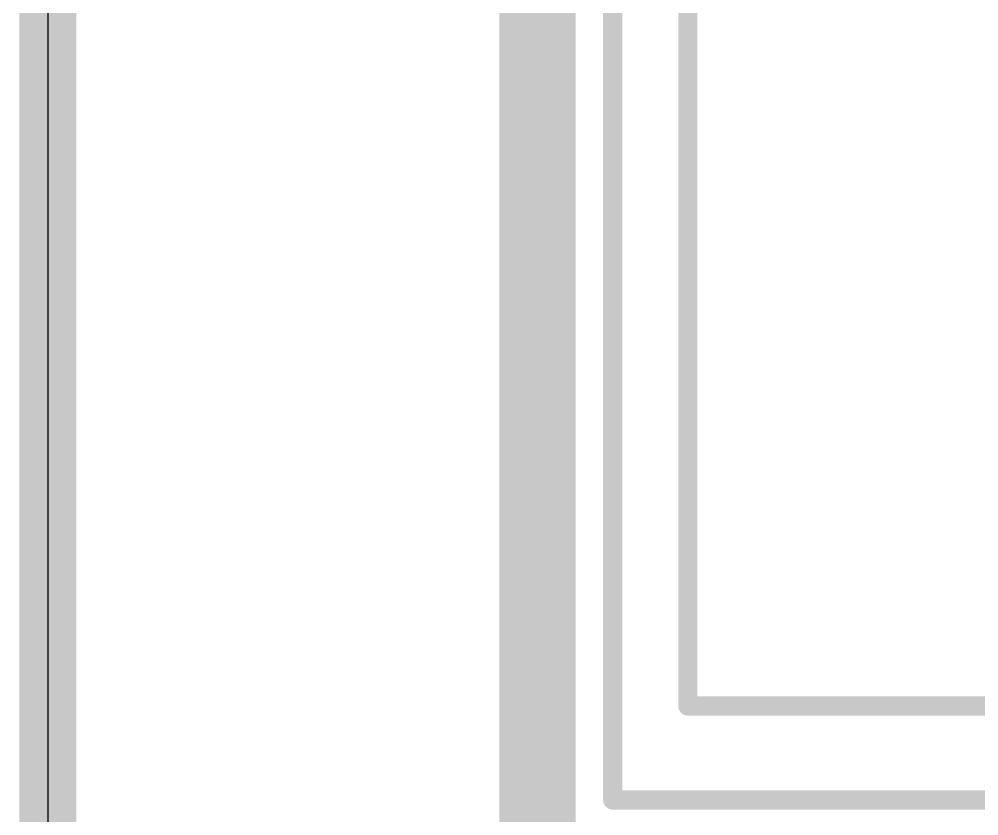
# Model space of a CAD drawing. Extents: x -0.1 to 41.6, y -0.1 to 60.7.
# Drawn here: x -0.076 to 2.478, y 1.008 to 3.127 of the extents above; entities that cross this region are included whole.
import ezdxf

# ---------------------------------------------------------------- set-up
doc = ezdxf.new("R2010")
doc.units = 0
for name, color, linetype in [('1', 12, 'CONTINUOUS'), ('16', 132, 'CONTINUOUS'), ('20', 31, 'CONTINUOUS'), ('21', 253, 'CONTINUOUS'), ('51', 253, 'CONTINUOUS')]:
    doc.layers.add(name, color=color, linetype=linetype)

msp = doc.modelspace()

# ---------------------------------------------------------------- linework, layer by layer
at = {"layer": '1', "const_width": 0.1524}
msp.add_lwpolyline([(0, 0), (0, 60.579)], dxfattribs=at)
at = {"layer": '16', "const_width": 0.1524}
msp.add_lwpolyline([(0, 0), (0, 60.579)], dxfattribs=at)
at = {"layer": '20'}
msp.add_line((0, 60.63), (0, 0), dxfattribs=at)
at = {"layer": '21', "const_width": 0.2032}
msp.add_lwpolyline([(1.3037, 0.85), (1.3037, 13.15)], dxfattribs=at)
at = {"layer": '51', "const_width": 0.0508}
for points in [[(1.5037, 1.05), (1.5037, 12.95)], [(1.7037, 12.7), (1.7037, 1.3)], [(5.8037, 1.3), (1.7037, 1.3)], [(6.0037, 1.05), (1.5037, 1.05)]]:
    msp.add_lwpolyline(points, dxfattribs=at)
at = {"layer": '51', "const_width": 0.0254}
for points in [[(1.7037, 1.3127, 1), (1.7037, 1.2873)], [(1.691, 1.3, 1), (1.7164, 1.3)], [(1.5037, 1.0627, 1), (1.5037, 1.0373)], [(1.491, 1.05, 1), (1.5164, 1.05)]]:
    msp.add_lwpolyline(points, format="xyb", dxfattribs=at)

doc.saveas('drawing.dxf')
